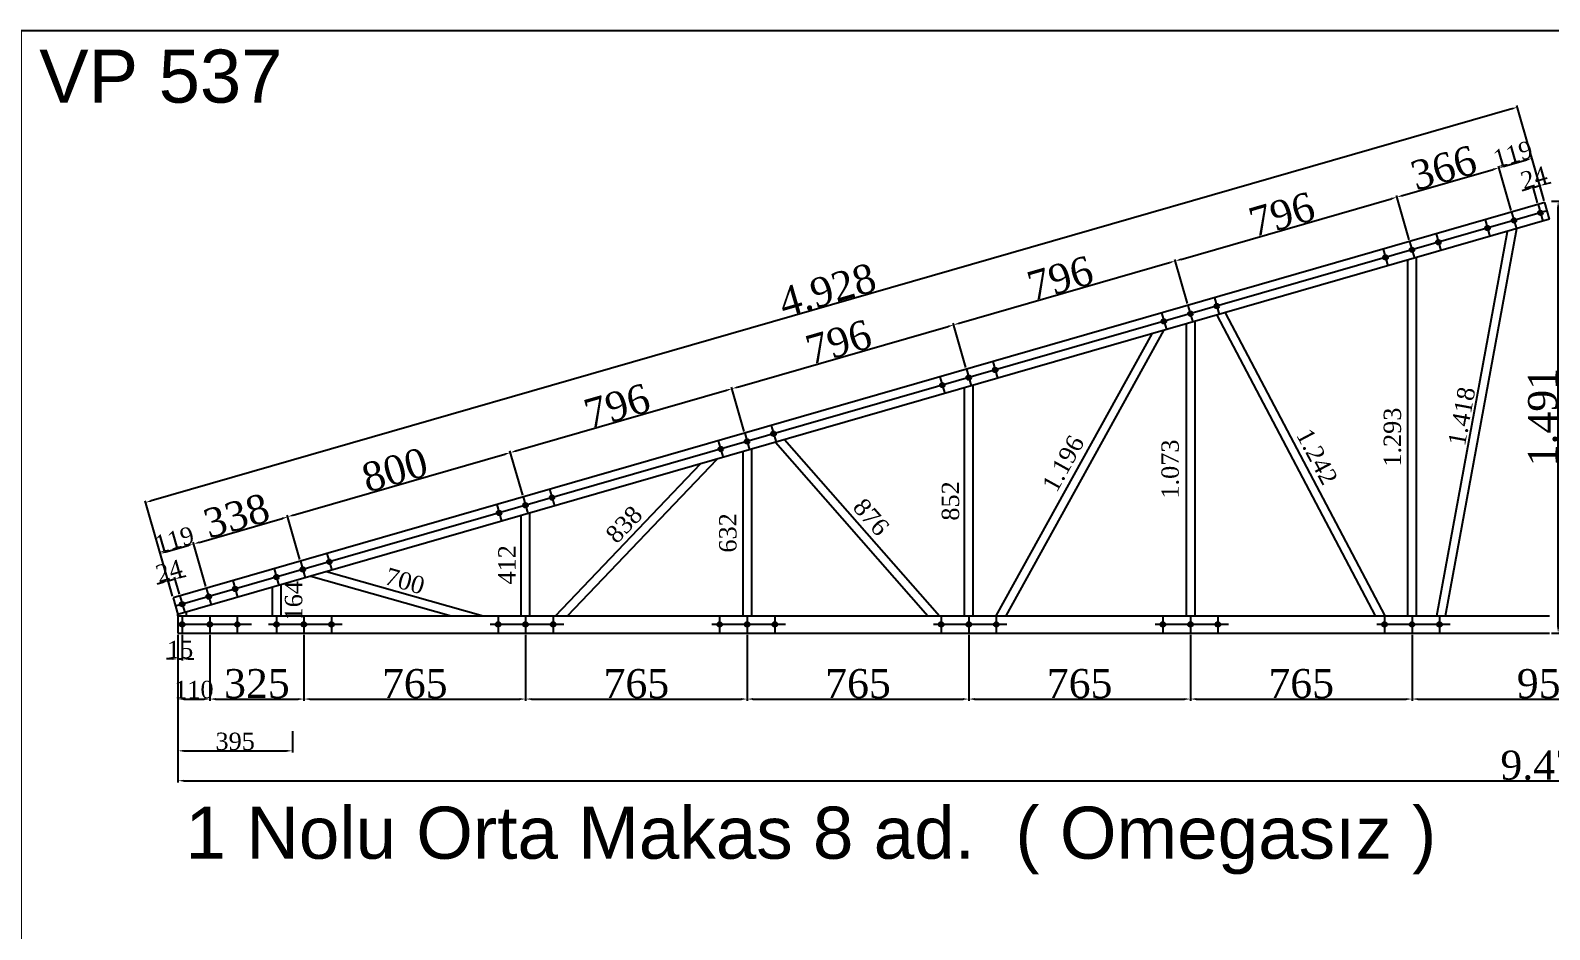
# Model space of a CAD drawing. Header units: millimetres. Extents: x 201962 to 221859, y -224854 to -197588.
# Drawn here: x 209954 to 215199, y -206484 to -203379 of the extents above; entities that cross this region are included whole.
import ezdxf

# ---------------------------------------------------------------- set-up
doc = ezdxf.new("R2010")
doc.units = ezdxf.units.MM
doc.header["$MEASUREMENT"] = 0
for name, color, linetype in [('Block1', 255, 'Continuous'), ('DUVAR', 7, 'Continuous'), ('ÖLÇÜLENDİRME', 121, 'Continuous')]:
    doc.layers.add(name, color=color, linetype=linetype)
doc.styles.add('133', font='times.ttf')
doc.styles.get("Standard").update_dxf_attribs({"font": 'arial.ttf'})
doc.dimstyles.new('MAKAS', dxfattribs={"dimscale": 20, "dimtxt": 1.3, "dimasz": 1, "dimexe": 0.3, "dimexo": 0.3, "dimgap": 0.1, "dimtad": 1, "dimrnd": 1, "dimzin": 12, "dimdsep": 46, "dimlunit": 6, "dimtxsty": '133', "dimcen": 0.8, "dimdle": 0.0005, "dimclrd": 4, "dimclre": 6, "dimclrt": 2, "dimazin": 3, "dimtfac": 1, "dimtmove": 0, "dimatfit": 2, "dimldrblk": 'DOTSMALL', "dimfxl": 0, "dimtolj": 1, "dimtzin": 0, "dimarcsym": 0})
doc.dimstyles.new('makas 1', dxfattribs={"dimscale": 20, "dimtxt": 3, "dimasz": 1.2, "dimexe": 0.3, "dimexo": 0.3, "dimgap": 0.1, "dimtad": 1, "dimrnd": 1, "dimzin": 12, "dimdsep": 46, "dimlunit": 6, "dimtxsty": '133', "dimblk": 'NONE', "dimcen": 0.8, "dimdle": 0.0005, "dimse1": 1, "dimse2": 1, "dimsd1": 1, "dimsd2": 1, "dimclrd": 105, "dimclre": 42, "dimclrt": 2, "dimazin": 3, "dimtfac": 1, "dimtmove": 0, "dimatfit": 2, "dimldrblk": 'NONE', "dimfxl": 0, "dimtolj": 1, "dimtzin": 0, "dimarcsym": 0})

# ---------------------------------------------------------------- blocks, each defined once
blk = doc.blocks.new('*D9528')
at = {"layer": 'Defpoints', "color": 0}
for p in [(210453.4, -205272.8), (210447, -205338), (210470.3, -205331.3)]:
    blk.add_point(p, dxfattribs=at)
at = {"layer": 'ÖLÇÜLENDİRME', "color": 4, "lineweight": -2, "ltscale": 0.5}
for p, q in [((210472.6, -205267.3), (210491.9, -205261.8)), ((210410.9, -205285.1), (210391.7, -205290.6)), ((210430.1, -205279.6), (210453.4, -205272.8))]:
    blk.add_line(p, q, dxfattribs=at)
at = {"layer": 'ÖLÇÜLENDİRME', "color": 6, "lineweight": -2, "ltscale": 0.5}
for p, q in [((210445.3, -205332.3), (210428.5, -205273.8)), ((210468.6, -205325.5), (210451.8, -205267.1))]:
    blk.add_line(p, q, dxfattribs=at)
at = {"layer": 'ÖLÇÜLENDİRME', "color": 4}
for points in [[(210471.7, -205264.1), (210473.6, -205270.5), (210453.4, -205272.8)], [(210411.8, -205288.3), (210410, -205281.9), (210430.1, -205279.6)]]:
    blk.add_solid(points, dxfattribs=at)
at = {"layer": 'ÖLÇÜLENDİRME', "color": 2, "insert": (210432.9, -205245.5), "char_height": 60, "attachment_point": 5, "rotation": 16.0764, "style": '133'}
blk.add_mtext('\\A1;24', dxfattribs=at)
blk = doc.blocks.new('_DotSmall')
at = {"color": 0, "linetype": 'ByBlock', "const_width": 0.5}
blk.add_lwpolyline([(-0.0625, 0, 1), (0.0625, 0, 1)], format="xyb", close=True, dxfattribs=at)
blk = doc.blocks.new('*D9529')
at = {"layer": 'Defpoints', "color": 0}
for p in [(210517.6, -205152.3), (210561.6, -205305), (210447, -205338)]:
    blk.add_point(p, dxfattribs=at)
at = {"layer": 'ÖLÇÜLENDİRME', "color": 4, "lineweight": -2, "ltscale": 0.5}
blk.add_line((210422.2, -205179.8), (210498.3, -205157.9), dxfattribs=at)
at = {"layer": 'ÖLÇÜLENDİRME', "color": 6, "lineweight": -2, "ltscale": 0.5}
for p, q in [((210559.9, -205299.2), (210515.9, -205146.6)), ((210445.3, -205332.3), (210401.3, -205179.6))]:
    blk.add_line(p, q, dxfattribs=at)
at = {"layer": 'ÖLÇÜLENDİRME', "color": 4}
for points in [[(210499.3, -205161.1), (210497.4, -205154.7), (210517.6, -205152.3)], [(210421.3, -205176.6), (210423.1, -205183), (210403, -205185.4)]]:
    blk.add_solid(points, dxfattribs=at)
at = {"layer": 'ÖLÇÜLENDİRME', "color": 2, "insert": (210451.3, -205137.6), "char_height": 60, "attachment_point": 5, "rotation": 16.0764, "style": '133'}
blk.add_mtext('\\A1;119', dxfattribs=at)
blk = doc.blocks.new('*D9530')
at = {"layer": 'Defpoints', "color": 0}
for p in [(210842.6, -205058.7), (210886.6, -205211.3), (210561.6, -205305)]:
    blk.add_point(p, dxfattribs=at)
at = {"layer": 'ÖLÇÜLENDİRME', "color": 6, "lineweight": -2, "ltscale": 0.5}
for p, q in [((210884.9, -205205.6), (210840.9, -205052.9)), ((210559.9, -205299.2), (210515.9, -205146.6))]:
    blk.add_line(p, q, dxfattribs=at)
at = {"layer": 'ÖLÇÜLENDİRME', "color": 4, "lineweight": -2, "ltscale": 0.5}
blk.add_line((210536.8, -205146.8), (210823.3, -205064.2), dxfattribs=at)
at = {"layer": 'ÖLÇÜLENDİRME', "color": 4}
for points in [[(210824.3, -205067.4), (210822.4, -205061), (210842.6, -205058.7)], [(210535.9, -205143.6), (210537.7, -205150), (210517.6, -205152.3)]]:
    blk.add_solid(points, dxfattribs=at)
at = {"layer": 'ÖLÇÜLENDİRME', "color": 2, "insert": (210665.5, -205054.8), "char_height": 100, "attachment_point": 5, "rotation": 16.0764, "style": '133'}
blk.add_mtext('\\A1;338', dxfattribs=at)
blk = doc.blocks.new('*D9531')
at = {"layer": 'Defpoints', "color": 0}
for p in [(211611.2, -204836.8), (211655.3, -204989.8), (210886.6, -205211.3)]:
    blk.add_point(p, dxfattribs=at)
at = {"layer": 'ÖLÇÜLENDİRME', "color": 4, "lineweight": -2, "ltscale": 0.5}
blk.add_line((210861.7, -205052.8), (211591.9, -204842.3), dxfattribs=at)
at = {"layer": 'ÖLÇÜLENDİRME', "color": 6, "lineweight": -2, "ltscale": 0.5}
for p, q in [((211653.6, -204984), (211609.5, -204831)), ((210884.9, -205205.6), (210840.8, -205052.5))]:
    blk.add_line(p, q, dxfattribs=at)
at = {"layer": 'ÖLÇÜLENDİRME', "color": 4}
for points in [[(211592.9, -204845.5), (211591, -204839.1), (211611.2, -204836.8)], [(210860.7, -205049.6), (210862.6, -205056), (210842.4, -205058.3)]]:
    blk.add_solid(points, dxfattribs=at)
at = {"layer": 'ÖLÇÜLENDİRME', "color": 2, "insert": (211212.2, -204896.8), "char_height": 100, "attachment_point": 5, "rotation": 16.0764, "style": '133'}
blk.add_mtext('\\A1;800', dxfattribs=at)
blk = doc.blocks.new('*D9532')
at = {"layer": 'Defpoints', "color": 0}
for p in [(212376.2, -204616.3), (212420.3, -204769.3), (211655.3, -204989.8)]:
    blk.add_point(p, dxfattribs=at)
at = {"layer": 'ÖLÇÜLENDİRME', "color": 4, "lineweight": -2, "ltscale": 0.5}
blk.add_line((211630.4, -204831.2), (212356.9, -204621.8), dxfattribs=at)
at = {"layer": 'ÖLÇÜLENDİRME', "color": 6, "lineweight": -2, "ltscale": 0.5}
for p, q in [((212418.6, -204763.6), (212374.5, -204610.5)), ((211653.6, -204984), (211609.5, -204831))]:
    blk.add_line(p, q, dxfattribs=at)
at = {"layer": 'ÖLÇÜLENDİRME', "color": 4}
for points in [[(212357.9, -204625), (212356, -204618.6), (212376.2, -204616.3)], [(211629.5, -204828), (211631.3, -204834.4), (211611.2, -204836.8)]]:
    blk.add_solid(points, dxfattribs=at)
at = {"layer": 'ÖLÇÜLENDİRME', "color": 2, "insert": (211979, -204675.7), "char_height": 100, "attachment_point": 5, "rotation": 16.0764, "style": '133'}
blk.add_mtext('\\A1;796', dxfattribs=at)
blk = doc.blocks.new('*D9533')
at = {"layer": 'Defpoints', "color": 0}
for p in [(213141.2, -204395.8), (213185.3, -204548.9), (212420.3, -204769.3)]:
    blk.add_point(p, dxfattribs=at)
at = {"layer": 'ÖLÇÜLENDİRME', "color": 4, "lineweight": -2, "ltscale": 0.5}
blk.add_line((212395.4, -204610.8), (213121.9, -204401.4), dxfattribs=at)
at = {"layer": 'ÖLÇÜLENDİRME', "color": 6, "lineweight": -2, "ltscale": 0.5}
for p, q in [((213183.6, -204543.1), (213139.5, -204390.1)), ((212418.6, -204763.6), (212374.5, -204610.5))]:
    blk.add_line(p, q, dxfattribs=at)
at = {"layer": 'ÖLÇÜLENDİRME', "color": 4}
for points in [[(213122.9, -204404.6), (213121, -204398.2), (213141.2, -204395.8)], [(212394.5, -204607.6), (212396.3, -204614), (212376.2, -204616.3)]]:
    blk.add_solid(points, dxfattribs=at)
at = {"layer": 'ÖLÇÜLENDİRME', "color": 2, "insert": (212744, -204455.2), "char_height": 100, "attachment_point": 5, "rotation": 16.0764, "style": '133'}
blk.add_mtext('\\A1;796', dxfattribs=at)
blk = doc.blocks.new('*D9534')
at = {"layer": 'Defpoints', "color": 0}
for p in [(213906.2, -204175.4), (213950.3, -204328.4), (213185.3, -204548.9)]:
    blk.add_point(p, dxfattribs=at)
at = {"layer": 'ÖLÇÜLENDİRME', "color": 4, "lineweight": -2, "ltscale": 0.5}
blk.add_line((213160.4, -204390.3), (213886.9, -204180.9), dxfattribs=at)
at = {"layer": 'ÖLÇÜLENDİRME', "color": 6, "lineweight": -2, "ltscale": 0.5}
for p, q in [((213948.6, -204322.6), (213904.5, -204169.6)), ((213183.6, -204543.1), (213139.5, -204390.1))]:
    blk.add_line(p, q, dxfattribs=at)
at = {"layer": 'ÖLÇÜLENDİRME', "color": 4}
for points in [[(213887.9, -204184.1), (213886, -204177.7), (213906.2, -204175.4)], [(213159.5, -204387.1), (213161.3, -204393.5), (213141.2, -204395.8)]]:
    blk.add_solid(points, dxfattribs=at)
at = {"layer": 'ÖLÇÜLENDİRME', "color": 2, "insert": (213509, -204234.8), "char_height": 100, "attachment_point": 5, "rotation": 16.0764, "style": '133'}
blk.add_mtext('\\A1;796', dxfattribs=at)
blk = doc.blocks.new('*D9535')
at = {"layer": 'Defpoints', "color": 0}
for p in [(214671.2, -203954.9), (214715.3, -204108), (213950.3, -204328.4)]:
    blk.add_point(p, dxfattribs=at)
at = {"layer": 'ÖLÇÜLENDİRME', "color": 6, "lineweight": -2, "ltscale": 0.5}
for p, q in [((214713.6, -204102.2), (214669.5, -203949.1)), ((213948.6, -204322.6), (213904.5, -204169.6))]:
    blk.add_line(p, q, dxfattribs=at)
at = {"layer": 'ÖLÇÜLENDİRME', "color": 4, "lineweight": -2, "ltscale": 0.5}
blk.add_line((213925.4, -204169.8), (214651.9, -203960.4), dxfattribs=at)
at = {"layer": 'ÖLÇÜLENDİRME', "color": 4}
for points in [[(214652.9, -203963.6), (214651, -203957.2), (214671.2, -203954.9)], [(213924.5, -204166.6), (213926.3, -204173), (213906.2, -204175.4)]]:
    blk.add_solid(points, dxfattribs=at)
at = {"layer": 'ÖLÇÜLENDİRME', "color": 2, "insert": (214274, -204014.3), "char_height": 100, "attachment_point": 5, "rotation": 16.0764, "style": '133'}
blk.add_mtext('\\A1;796', dxfattribs=at)
blk = doc.blocks.new('*D9536')
at = {"layer": 'Defpoints', "color": 0}
for p in [(215023.3, -203853.4), (215067.4, -204006.5), (214715.3, -204108)]:
    blk.add_point(p, dxfattribs=at)
at = {"layer": 'ÖLÇÜLENDİRME', "color": 6, "lineweight": -2, "ltscale": 0.5}
for p, q in [((215065.7, -204000.7), (215021.6, -203847.7)), ((214713.6, -204102.2), (214669.5, -203949.1))]:
    blk.add_line(p, q, dxfattribs=at)
at = {"layer": 'ÖLÇÜLENDİRME', "color": 4, "lineweight": -2, "ltscale": 0.5}
blk.add_line((214690.4, -203949.4), (215004, -203859), dxfattribs=at)
at = {"layer": 'ÖLÇÜLENDİRME', "color": 4}
for points in [[(215005, -203862.2), (215003.1, -203855.8), (215023.3, -203853.4)], [(214689.5, -203946.2), (214691.3, -203952.6), (214671.2, -203954.9)]]:
    blk.add_solid(points, dxfattribs=at)
at = {"layer": 'ÖLÇÜLENDİRME', "color": 2, "insert": (214832.6, -203853.5), "char_height": 100, "attachment_point": 5, "rotation": 16.0764, "style": '133'}
blk.add_mtext('\\A1;366', dxfattribs=at)
blk = doc.blocks.new('*D9537')
at = {"layer": 'Defpoints', "color": 0}
for p in [(215138, -203820.8), (215182, -203973.5), (215067.4, -204006.5)]:
    blk.add_point(p, dxfattribs=at)
at = {"layer": 'ÖLÇÜLENDİRME', "color": 6, "lineweight": -2, "ltscale": 0.5}
for p, q in [((215065.7, -204000.7), (215021.7, -203848)), ((215180.3, -203967.7), (215136.3, -203815))]:
    blk.add_line(p, q, dxfattribs=at)
at = {"layer": 'ÖLÇÜLENDİRME', "color": 4, "lineweight": -2, "ltscale": 0.5}
blk.add_line((215042.6, -203848.3), (215118.7, -203826.3), dxfattribs=at)
at = {"layer": 'ÖLÇÜLENDİRME', "color": 4}
for points in [[(215041.7, -203845.1), (215043.5, -203851.5), (215023.4, -203853.8)], [(215119.7, -203829.5), (215117.8, -203823.1), (215138, -203820.8)]]:
    blk.add_solid(points, dxfattribs=at)
at = {"layer": 'ÖLÇÜLENDİRME', "color": 2, "insert": (215071.7, -203806), "char_height": 60, "attachment_point": 5, "rotation": 16.0764, "style": '133'}
blk.add_mtext('\\A1;119', dxfattribs=at)
blk = doc.blocks.new('*D9538')
at = {"layer": 'Defpoints', "color": 0}
for p in [(215165.1, -203915), (215158.7, -203980.2), (215182, -203973.5)]:
    blk.add_point(p, dxfattribs=at)
at = {"layer": 'ÖLÇÜLENDİRME', "color": 4, "lineweight": -2, "ltscale": 0.5}
for p, q in [((215122.6, -203927.2), (215103.4, -203932.8)), ((215141.8, -203921.7), (215165.1, -203915)), ((215184.3, -203909.4), (215203.5, -203903.9))]:
    blk.add_line(p, q, dxfattribs=at)
at = {"layer": 'ÖLÇÜLENDİRME', "color": 6, "lineweight": -2, "ltscale": 0.5}
for p, q in [((215157, -203974.4), (215140.1, -203915.9)), ((215180.3, -203967.7), (215163.5, -203909.2))]:
    blk.add_line(p, q, dxfattribs=at)
at = {"layer": 'ÖLÇÜLENDİRME', "color": 4}
for points in [[(215123.5, -203930.4), (215121.7, -203924), (215141.8, -203921.7)], [(215183.4, -203906.2), (215185.3, -203912.7), (215165.1, -203915)]]:
    blk.add_solid(points, dxfattribs=at)
at = {"layer": 'ÖLÇÜLENDİRME', "color": 2, "insert": (215144.6, -203887.7), "char_height": 60, "attachment_point": 5, "rotation": 16.0764, "style": '133'}
blk.add_mtext('\\A1;24', dxfattribs=at)
blk = doc.blocks.new('*D9539')
at = {"layer": 'Defpoints', "color": 0}
for p in [(215182, -203973.5), (210352.1, -205008.9), (210447, -205338)]:
    blk.add_point(p, dxfattribs=at)
at = {"layer": 'ÖLÇÜLENDİRME', "color": 6, "lineweight": -2, "ltscale": 0.5}
for p, q in [((215180.3, -203967.7), (215085.5, -203638.6)), ((210445.3, -205332.3), (210350.5, -205003.1))]:
    blk.add_line(p, q, dxfattribs=at)
at = {"layer": 'ÖLÇÜLENDİRME', "color": 4, "lineweight": -2, "ltscale": 0.5}
blk.add_line((215067.9, -203649.9), (210371.3, -205003.4), dxfattribs=at)
at = {"layer": 'ÖLÇÜLENDİRME', "color": 4}
for points in [[(215068.8, -203653.1), (215067, -203646.7), (215087.1, -203644.3)], [(210370.4, -205000.2), (210372.3, -205006.6), (210352.1, -205008.9)]]:
    blk.add_solid(points, dxfattribs=at)
at = {"layer": 'ÖLÇÜLENDİRME', "color": 2, "insert": (212705, -204275.8), "char_height": 100, "attachment_point": 5, "rotation": 16.0764, "style": '133'}
blk.add_mtext('\\A1;4.928', dxfattribs=at)
blk = doc.blocks.new('*D9540')
at = {"layer": 'Defpoints', "color": 0}
for p in [(210463.6, -205460.1), (210478.6, -205460.1), (210478.6, -205549.1)]:
    blk.add_point(p, dxfattribs=at)
at = {"layer": 'ÖLÇÜLENDİRME', "color": 6, "lineweight": -2, "ltscale": 0.5}
for p, q in [((210463.6, -205466.1), (210463.6, -205555.1)), ((210478.6, -205466.1), (210478.6, -205555.1))]:
    blk.add_line(p, q, dxfattribs=at)
at = {"layer": 'ÖLÇÜLENDİRME', "color": 4, "lineweight": -2, "ltscale": 0.5}
for p, q in [((210443.6, -205549.1), (210423.6, -205549.1)), ((210463.6, -205549.1), (210478.6, -205549.1)), ((210498.6, -205549.1), (210518.6, -205549.1))]:
    blk.add_line(p, q, dxfattribs=at)
at = {"layer": 'ÖLÇÜLENDİRME', "color": 4}
for points in [[(210443.6, -205552.4), (210443.6, -205545.8), (210463.6, -205549.1)], [(210498.6, -205545.8), (210498.6, -205552.4), (210478.6, -205549.1)]]:
    blk.add_solid(points, dxfattribs=at)
at = {"layer": 'ÖLÇÜLENDİRME', "color": 2, "insert": (210471.1, -205516.7), "char_height": 60, "attachment_point": 5, "style": '133'}
blk.add_mtext('\\A1;15', dxfattribs=at)
blk = doc.blocks.new('*D9541')
at = {"layer": 'Defpoints', "color": 0}
for p in [(210463.6, -205460.1), (210573.6, -205460.1), (210573.6, -205687.8)]:
    blk.add_point(p, dxfattribs=at)
at = {"layer": 'ÖLÇÜLENDİRME', "color": 6, "lineweight": -2, "ltscale": 0.5}
for p, q in [((210463.6, -205466.1), (210463.6, -205693.8)), ((210573.6, -205466.1), (210573.6, -205693.8))]:
    blk.add_line(p, q, dxfattribs=at)
at = {"layer": 'ÖLÇÜLENDİRME', "color": 4, "lineweight": -2, "ltscale": 0.5}
blk.add_line((210483.6, -205687.8), (210553.6, -205687.8), dxfattribs=at)
at = {"layer": 'ÖLÇÜLENDİRME', "color": 4}
for points in [[(210483.6, -205684.4), (210483.6, -205691.1), (210463.6, -205687.8)], [(210553.6, -205691.1), (210553.6, -205684.4), (210573.6, -205687.8)]]:
    blk.add_solid(points, dxfattribs=at)
at = {"layer": 'ÖLÇÜLENDİRME', "color": 2, "insert": (210518.6, -205655.3), "char_height": 60, "attachment_point": 5, "style": '133'}
blk.add_mtext('\\A1;110', dxfattribs=at)
blk = doc.blocks.new('*D9542')
at = {"layer": 'Defpoints', "color": 0}
for p in [(210573.6, -205460.1), (210898.6, -205460.1), (210898.6, -205687.8)]:
    blk.add_point(p, dxfattribs=at)
at = {"layer": 'ÖLÇÜLENDİRME', "color": 6, "lineweight": -2, "ltscale": 0.5}
for p, q in [((210573.6, -205466.1), (210573.6, -205693.8)), ((210898.6, -205466.1), (210898.6, -205693.8))]:
    blk.add_line(p, q, dxfattribs=at)
at = {"layer": 'ÖLÇÜLENDİRME', "color": 4, "lineweight": -2, "ltscale": 0.5}
blk.add_line((210593.6, -205687.8), (210878.6, -205687.8), dxfattribs=at)
at = {"layer": 'ÖLÇÜLENDİRME', "color": 4}
for points in [[(210593.6, -205684.4), (210593.6, -205691.1), (210573.6, -205687.8)], [(210878.6, -205691.1), (210878.6, -205684.4), (210898.6, -205687.8)]]:
    blk.add_solid(points, dxfattribs=at)
at = {"layer": 'ÖLÇÜLENDİRME', "color": 2, "insert": (210736.1, -205635), "char_height": 100, "attachment_point": 5, "style": '133'}
blk.add_mtext('\\A1;325', dxfattribs=at)
blk = doc.blocks.new('*D9543')
at = {"layer": 'Defpoints', "color": 0}
for p in [(210898.6, -205460.1), (211663.6, -205460.1), (211663.6, -205687.8)]:
    blk.add_point(p, dxfattribs=at)
at = {"layer": 'ÖLÇÜLENDİRME', "color": 6, "lineweight": -2, "ltscale": 0.5}
for p, q in [((210898.6, -205466.1), (210898.6, -205693.8)), ((211663.6, -205466.1), (211663.6, -205693.8))]:
    blk.add_line(p, q, dxfattribs=at)
at = {"layer": 'ÖLÇÜLENDİRME', "color": 4, "lineweight": -2, "ltscale": 0.5}
blk.add_line((210918.6, -205687.8), (211643.6, -205687.8), dxfattribs=at)
at = {"layer": 'ÖLÇÜLENDİRME', "color": 4}
for points in [[(210918.6, -205684.4), (210918.6, -205691.1), (210898.6, -205687.8)], [(211643.6, -205691.1), (211643.6, -205684.4), (211663.6, -205687.8)]]:
    blk.add_solid(points, dxfattribs=at)
at = {"layer": 'ÖLÇÜLENDİRME', "color": 2, "insert": (211281.1, -205634.9), "char_height": 100, "attachment_point": 5, "style": '133'}
blk.add_mtext('\\A1;765', dxfattribs=at)
blk = doc.blocks.new('*D9544')
at = {"layer": 'Defpoints', "color": 0}
for p in [(211663.6, -205460.1), (212428.6, -205460.1), (212428.6, -205687.8)]:
    blk.add_point(p, dxfattribs=at)
at = {"layer": 'ÖLÇÜLENDİRME', "color": 6, "lineweight": -2, "ltscale": 0.5}
for p, q in [((211663.6, -205466.1), (211663.6, -205693.8)), ((212428.6, -205466.1), (212428.6, -205693.8))]:
    blk.add_line(p, q, dxfattribs=at)
at = {"layer": 'ÖLÇÜLENDİRME', "color": 4, "lineweight": -2, "ltscale": 0.5}
blk.add_line((211683.6, -205687.8), (212408.6, -205687.8), dxfattribs=at)
at = {"layer": 'ÖLÇÜLENDİRME', "color": 4}
for points in [[(211683.6, -205684.4), (211683.6, -205691.1), (211663.6, -205687.8)], [(212408.6, -205691.1), (212408.6, -205684.4), (212428.6, -205687.8)]]:
    blk.add_solid(points, dxfattribs=at)
at = {"layer": 'ÖLÇÜLENDİRME', "color": 2, "insert": (212046.1, -205634.9), "char_height": 100, "attachment_point": 5, "style": '133'}
blk.add_mtext('\\A1;765', dxfattribs=at)
blk = doc.blocks.new('*D9545')
at = {"layer": 'Defpoints', "color": 0}
for p in [(212428.6, -205460.1), (213193.6, -205460.1), (213193.6, -205687.8)]:
    blk.add_point(p, dxfattribs=at)
at = {"layer": 'ÖLÇÜLENDİRME', "color": 6, "lineweight": -2, "ltscale": 0.5}
for p, q in [((212428.6, -205466.1), (212428.6, -205693.8)), ((213193.6, -205466.1), (213193.6, -205693.8))]:
    blk.add_line(p, q, dxfattribs=at)
at = {"layer": 'ÖLÇÜLENDİRME', "color": 4, "lineweight": -2, "ltscale": 0.5}
blk.add_line((212448.6, -205687.8), (213173.6, -205687.8), dxfattribs=at)
at = {"layer": 'ÖLÇÜLENDİRME', "color": 4}
for points in [[(212448.6, -205684.4), (212448.6, -205691.1), (212428.6, -205687.8)], [(213173.6, -205691.1), (213173.6, -205684.4), (213193.6, -205687.8)]]:
    blk.add_solid(points, dxfattribs=at)
at = {"layer": 'ÖLÇÜLENDİRME', "color": 2, "insert": (212811.1, -205634.9), "char_height": 100, "attachment_point": 5, "style": '133'}
blk.add_mtext('\\A1;765', dxfattribs=at)
blk = doc.blocks.new('*D9546')
at = {"layer": 'Defpoints', "color": 0}
for p in [(213193.6, -205460.1), (213958.6, -205460.1), (213958.6, -205687.8)]:
    blk.add_point(p, dxfattribs=at)
at = {"layer": 'ÖLÇÜLENDİRME', "color": 6, "lineweight": -2, "ltscale": 0.5}
for p, q in [((213193.6, -205466.1), (213193.6, -205693.8)), ((213958.6, -205466.1), (213958.6, -205693.8))]:
    blk.add_line(p, q, dxfattribs=at)
at = {"layer": 'ÖLÇÜLENDİRME', "color": 4, "lineweight": -2, "ltscale": 0.5}
blk.add_line((213213.6, -205687.8), (213938.6, -205687.8), dxfattribs=at)
at = {"layer": 'ÖLÇÜLENDİRME', "color": 4}
for points in [[(213213.6, -205684.4), (213213.6, -205691.1), (213193.6, -205687.8)], [(213938.6, -205691.1), (213938.6, -205684.4), (213958.6, -205687.8)]]:
    blk.add_solid(points, dxfattribs=at)
at = {"layer": 'ÖLÇÜLENDİRME', "color": 2, "insert": (213576.1, -205634.9), "char_height": 100, "attachment_point": 5, "style": '133'}
blk.add_mtext('\\A1;765', dxfattribs=at)
blk = doc.blocks.new('*D9547')
at = {"layer": 'Defpoints', "color": 0}
for p in [(213958.6, -205460.1), (214723.6, -205460.1), (214723.6, -205687.8)]:
    blk.add_point(p, dxfattribs=at)
at = {"layer": 'ÖLÇÜLENDİRME', "color": 6, "lineweight": -2, "ltscale": 0.5}
for p, q in [((213958.6, -205466.1), (213958.6, -205693.8)), ((214723.6, -205466.1), (214723.6, -205693.8))]:
    blk.add_line(p, q, dxfattribs=at)
at = {"layer": 'ÖLÇÜLENDİRME', "color": 4, "lineweight": -2, "ltscale": 0.5}
blk.add_line((213978.6, -205687.8), (214703.6, -205687.8), dxfattribs=at)
at = {"layer": 'ÖLÇÜLENDİRME', "color": 4}
for points in [[(213978.6, -205684.4), (213978.6, -205691.1), (213958.6, -205687.8)], [(214703.6, -205691.1), (214703.6, -205684.4), (214723.6, -205687.8)]]:
    blk.add_solid(points, dxfattribs=at)
at = {"layer": 'ÖLÇÜLENDİRME', "color": 2, "insert": (214341.1, -205634.9), "char_height": 100, "attachment_point": 5, "style": '133'}
blk.add_mtext('\\A1;765', dxfattribs=at)
blk = doc.blocks.new('*D9549')
at = {"layer": 'Defpoints', "color": 0}
for p in [(210463.6, -205792.2), (210858.6, -205792.2), (210858.6, -205866.6)]:
    blk.add_point(p, dxfattribs=at)
at = {"layer": 'ÖLÇÜLENDİRME', "color": 6, "lineweight": -2, "ltscale": 0.5}
for p, q in [((210463.6, -205798.2), (210463.6, -205872.6)), ((210858.6, -205798.2), (210858.6, -205872.6))]:
    blk.add_line(p, q, dxfattribs=at)
at = {"layer": 'ÖLÇÜLENDİRME', "color": 4, "lineweight": -2, "ltscale": 0.5}
blk.add_line((210483.6, -205866.6), (210838.6, -205866.6), dxfattribs=at)
at = {"layer": 'ÖLÇÜLENDİRME', "color": 4}
for points in [[(210483.6, -205863.3), (210483.6, -205869.9), (210463.6, -205866.6)], [(210838.6, -205869.9), (210838.6, -205863.3), (210858.6, -205866.6)]]:
    blk.add_solid(points, dxfattribs=at)
at = {"layer": 'ÖLÇÜLENDİRME', "color": 2, "insert": (210661.1, -205834.1), "char_height": 60, "attachment_point": 5, "style": '133'}
blk.add_mtext('\\A1;395', dxfattribs=at)
blk = doc.blocks.new('*D9550')
at = {"layer": 'Defpoints', "color": 0}
for p in [(210463.6, -205602.6), (219933.6, -205579.9), (219933.6, -205969.8)]:
    blk.add_point(p, dxfattribs=at)
at = {"layer": 'ÖLÇÜLENDİRME', "color": 6, "lineweight": -2, "ltscale": 0.5}
for p, q in [((210463.6, -205608.6), (210463.6, -205975.8)), ((219933.6, -205585.9), (219933.6, -205975.8))]:
    blk.add_line(p, q, dxfattribs=at)
at = {"layer": 'ÖLÇÜLENDİRME', "color": 4, "lineweight": -2, "ltscale": 0.5}
blk.add_line((210483.6, -205969.8), (219913.6, -205969.8), dxfattribs=at)
at = {"layer": 'ÖLÇÜLENDİRME', "color": 4}
for points in [[(210483.6, -205966.4), (210483.6, -205973.1), (210463.6, -205969.8)], [(219913.6, -205973.1), (219913.6, -205966.4), (219933.6, -205969.8)]]:
    blk.add_solid(points, dxfattribs=at)
at = {"layer": 'ÖLÇÜLENDİRME', "color": 2, "insert": (215198.6, -205916.9), "char_height": 100, "attachment_point": 5, "style": '133'}
blk.add_mtext('\\A1;9.470', dxfattribs=at)
blk = doc.blocks.new('*D9551')
at = {"layer": 'Defpoints', "color": 0}
for p in [(210803.6, -205266.5), (210803.6, -205430.1), (210895.7, -205430.1)]:
    blk.add_point(p, dxfattribs=at)
at = {"layer": 'Block1', "color": 2, "insert": (210863.2, -205348.3), "char_height": 60, "attachment_point": 5, "rotation": 90, "style": '133'}
blk.add_mtext('\\A1;164', dxfattribs=at)
blk = doc.blocks.new('_None')
blk = doc.blocks.new('*D9552')
at = {"layer": 'Defpoints', "color": 0}
for p in [(210894.9, -205240.2), (210901.5, -205216.7), (211568.6, -205430.1)]:
    blk.add_point(p, dxfattribs=at)
at = {"layer": 'Block1', "color": 2, "insert": (211247.2, -205280.4), "char_height": 60, "attachment_point": 5, "rotation": 344.2531, "style": '133'}
blk.add_mtext('\\A1;700', dxfattribs=at)
blk = doc.blocks.new('*D9553')
at = {"layer": 'Defpoints', "color": 0}
for p in [(211631.1, -205018.6), (211663.6, -205018.6), (211663.6, -205430.1)]:
    blk.add_point(p, dxfattribs=at)
at = {"layer": 'Block1', "color": 2, "insert": (211599.1, -205224.4), "char_height": 60, "attachment_point": 5, "rotation": 90, "style": '133'}
blk.add_mtext('\\A1;412', dxfattribs=at)
blk = doc.blocks.new('*D9554')
at = {"layer": 'Defpoints', "color": 0}
for p in [(212316.3, -204804.5), (212337.3, -204824.5), (211758.6, -205430.1)]:
    blk.add_point(p, dxfattribs=at)
at = {"layer": 'Block1', "color": 2, "insert": (212003.5, -205084.9), "char_height": 60, "attachment_point": 5, "rotation": 46.3033, "style": '133'}
blk.add_mtext('\\A1;838', dxfattribs=at)
blk = doc.blocks.new('*D9555')
at = {"layer": 'Defpoints', "color": 0}
for p in [(212394.6, -204798.2), (212428.6, -204798.2), (212428.6, -205430.1)]:
    blk.add_point(p, dxfattribs=at)
at = {"layer": 'Block1', "color": 2, "insert": (212362.1, -205114.2), "char_height": 60, "attachment_point": 5, "rotation": 90, "style": '133'}
blk.add_mtext('\\A1;632', dxfattribs=at)
blk = doc.blocks.new('*D9556')
at = {"layer": 'Defpoints', "color": 0}
for p in [(212519.9, -204771.9), (212542.7, -204751.8), (213098.6, -205430.1)]:
    blk.add_point(p, dxfattribs=at)
at = {"layer": 'Block1', "color": 2, "insert": (212856.5, -205059.4), "char_height": 60, "attachment_point": 5, "rotation": 311.32, "style": '133'}
blk.add_mtext('\\A1;876', dxfattribs=at)
blk = doc.blocks.new('*D9557')
at = {"layer": 'Defpoints', "color": 0}
for p in [(213163.1, -204577.7), (213193.6, -204577.7), (213193.6, -205430.1)]:
    blk.add_point(p, dxfattribs=at)
at = {"layer": 'Block1', "color": 2, "insert": (213130.6, -205003.9), "char_height": 60, "attachment_point": 5, "rotation": 90, "style": '133'}
blk.add_mtext('\\A1;852', dxfattribs=at)
blk = doc.blocks.new('*D9558')
at = {"layer": 'Defpoints', "color": 0}
for p in [(213837.6, -204367.2), (213867.3, -204383.5), (213288.6, -205430.1)]:
    blk.add_point(p, dxfattribs=at)
at = {"layer": 'Block1', "color": 2, "insert": (213519.8, -204874.7), "char_height": 60, "attachment_point": 5, "rotation": 61.0595, "style": '133'}
blk.add_mtext('\\A1;1.196', dxfattribs=at)
blk = doc.blocks.new('*D9559')
at = {"layer": 'Defpoints', "color": 0}
for p in [(213921.7, -204357.2), (213958.6, -204357.2), (213958.6, -205430.1)]:
    blk.add_point(p, dxfattribs=at)
at = {"layer": 'Block1', "color": 2, "insert": (213889.1, -204893.7), "char_height": 60, "attachment_point": 5, "rotation": 90, "style": '133'}
blk.add_mtext('\\A1;1.073', dxfattribs=at)
blk = doc.blocks.new('*D9560')
at = {"layer": 'Defpoints', "color": 0}
for p in [(214049.9, -204330.9), (214656, -205415.7), (214628.6, -205430.1)]:
    blk.add_point(p, dxfattribs=at)
at = {"layer": 'Block1', "color": 2, "insert": (214395.5, -204850.9), "char_height": 60, "attachment_point": 5, "rotation": 297.7661, "style": '133'}
blk.add_mtext('\\A1;1.242', dxfattribs=at)
blk = doc.blocks.new('*D9561')
at = {"layer": 'Defpoints', "color": 0}
for p in [(214688.8, -204136.8), (214723.6, -204136.8), (214723.6, -205430.1)]:
    blk.add_point(p, dxfattribs=at)
at = {"layer": 'Block1', "color": 2, "insert": (214656.2, -204783.5), "char_height": 60, "attachment_point": 5, "rotation": 90, "style": '133'}
blk.add_mtext('\\A1;1.293', dxfattribs=at)
blk = doc.blocks.new('*D9594')
at = {"layer": 'Defpoints', "color": 0}
for p in [(215138.8, -204035.3), (214799, -205414.9), (214881.7, -205430.1)]:
    blk.add_point(p, dxfattribs=at)
at = {"layer": 'Block1', "color": 2, "insert": (214895.5, -204711.6), "char_height": 60, "attachment_point": 5, "rotation": 79.5562, "style": '133'}
blk.add_mtext('\\A1;1.418', dxfattribs=at)
blk = doc.blocks.new('*D9628')
at = {"layer": 'Defpoints', "color": 0}
for p in [(215198.6, -203968.7), (215228, -203968.7), (215198.6, -205460.1)]:
    blk.add_point(p, dxfattribs=at)
at = {"layer": 'ÖLÇÜLENDİRME', "color": 6, "lineweight": -2, "ltscale": 0.5}
for p, q in [((215204.6, -203968.7), (215234, -203968.7)), ((215204.6, -205460.1), (215234, -205460.1))]:
    blk.add_line(p, q, dxfattribs=at)
at = {"layer": 'ÖLÇÜLENDİRME', "color": 4, "lineweight": -2, "ltscale": 0.5}
blk.add_line((215228, -205440.1), (215228, -203988.7), dxfattribs=at)
at = {"layer": 'ÖLÇÜLENDİRME', "color": 4}
for points in [[(215231.3, -203988.7), (215224.6, -203988.7), (215228, -203968.7)], [(215224.6, -205440.1), (215231.3, -205440.1), (215228, -205460.1)]]:
    blk.add_solid(points, dxfattribs=at)
at = {"layer": 'ÖLÇÜLENDİRME', "color": 2, "insert": (215175.1, -204714.4), "char_height": 100, "attachment_point": 5, "rotation": 90, "style": '133'}
blk.add_mtext('\\A1;1.491', dxfattribs=at)
blk = doc.blocks.new('*D9629')
at = {"layer": 'Defpoints', "color": 0}
for p in [(214723.6, -205460.1), (215673.6, -205460.1), (215673.6, -205687.8)]:
    blk.add_point(p, dxfattribs=at)
at = {"layer": 'ÖLÇÜLENDİRME', "color": 6, "lineweight": -2, "ltscale": 0.5}
for p, q in [((214723.6, -205466.1), (214723.6, -205693.8)), ((215673.6, -205466.1), (215673.6, -205693.8))]:
    blk.add_line(p, q, dxfattribs=at)
at = {"layer": 'ÖLÇÜLENDİRME', "color": 4, "lineweight": -2, "ltscale": 0.5}
blk.add_line((214743.6, -205687.8), (215653.6, -205687.8), dxfattribs=at)
at = {"layer": 'ÖLÇÜLENDİRME', "color": 4}
for points in [[(214743.6, -205684.4), (214743.6, -205691.1), (214723.6, -205687.8)], [(215653.6, -205691.1), (215653.6, -205684.4), (215673.6, -205687.8)]]:
    blk.add_solid(points, dxfattribs=at)
at = {"layer": 'ÖLÇÜLENDİRME', "color": 2, "insert": (215198.6, -205634.9), "char_height": 100, "attachment_point": 5, "style": '133'}
blk.add_mtext('\\A1;950', dxfattribs=at)

msp = doc.modelspace()

# ---------------------------------------------------------------- linework, layer by layer
at = {"color": 2}
msp.add_lwpolyline([(209922.706, -203379.081), (220819.065, -203379.081), (220819.065, -210537.41), (209922.706, -210537.41)], close=True, dxfattribs=at)
at = {"layer": 'Block1', "color": 1}
for p, q in [((215181.962, -203973.454), (210446.962, -205338.029)), ((215198.577, -204031.107), (215181.962, -203973.454)), ((215198.577, -204031.107), (210463.577, -205395.682)), ((214738.575, -205400.138), (214738.575, -204163.675)), ((214708.575, -205400.138), (214708.575, -204172.321)), ((214049.413, -204362.284), (214595.828, -205400.138)), ((214078.851, -204353.8), (214629.732, -205400.138)), ((213322.305, -205400.138), (213867.144, -204414.812)), ((213943.575, -204392.785), (213943.575, -205400.138)), ((213973.575, -204384.14), (213973.575, -205400.138)), ((213288.024, -205400.138), (213826.365, -204426.564)), ((213178.576, -205400.138), (213178.576, -204613.25)), ((213208.576, -205400.138), (213208.576, -204604.604)), ((212557.695, -204792.181), (213092.174, -205400.138)), ((212413.576, -204833.714), (212413.576, -205400.138)), ((212443.576, -204825.068), (212443.576, -205400.138)), ((212525.825, -204801.365), (213052.229, -205400.138)), ((211766.496, -205400.138), (212267.493, -204875.814)), ((211807.989, -205400.138), (212324.754, -204859.312)), ((211648.577, -205400.138), (211648.577, -205054.178)), ((211678.577, -205400.138), (211678.577, -205045.533)), ((210922.286, -205263.487), (211406.912, -205400.138)), ((210976.955, -205247.733), (211517.454, -205400.138)), ((210788.577, -205302.021), (210788.577, -205400.138)), ((210818.577, -205293.375), (210818.577, -205400.138)), ((210446.962, -205338.029), (210463.577, -205395.682)), ((210463.577, -205400.138), (210463.577, -205395.682)), ((210463.577, -205400.138), (215198.577, -205400.138)), ((210463.577, -205400.138), (210463.577, -205460.138)), ((210493.577, -205400.138), (210493.577, -205387.037)), ((210463.577, -205460.138), (215198.577, -205460.138))]:
    msp.add_line(p, q, dxfattribs=at)
at = {"layer": 'Block1', "color": 2}
for p, q in [((215190.27, -204002.281), (210455.27, -205366.855)), ((215158.655, -203980.171), (215175.27, -204037.824)), ((214976.085, -204032.785), (214992.7, -204090.439)), ((215067.37, -204006.478), (215083.985, -204064.132)), ((214715.267, -204107.95), (214731.882, -204165.604)), ((214806.552, -204081.643), (214823.167, -204139.296)), ((214623.982, -204134.257), (214640.598, -204191.911)), ((214041.553, -204302.107), (214058.168, -204359.761)), ((213858.983, -204354.722), (213875.598, -204412.376)), ((213950.268, -204328.415), (213966.883, -204386.068)), ((213276.553, -204522.572), (213293.168, -204580.225)), ((213093.983, -204575.186), (213110.599, -204632.84)), ((213185.268, -204548.879), (213201.883, -204606.533)), ((212420.269, -204769.343), (212436.884, -204826.997)), ((212511.554, -204743.036), (212528.169, -204800.69)), ((212328.984, -204795.651), (212345.599, -204853.304)), ((211655.269, -204989.808), (211671.884, -205047.462)), ((211746.554, -204963.501), (211763.169, -205021.154)), ((211563.984, -205016.115), (211580.599, -205073.769)), ((210886.555, -205211.343), (210903.17, -205268.996)), ((210977.839, -205185.035), (210994.455, -205242.689)), ((210795.27, -205237.65), (210811.885, -205295.303)), ((210561.555, -205305.004), (210578.17, -205362.658)), ((210652.84, -205278.697), (210669.455, -205336.351)), ((210470.27, -205331.312), (210486.885, -205388.965)), ((210478.577, -205400.138), (210478.577, -205460.138)), ((210573.577, -205400.138), (210573.577, -205460.138)), ((210668.577, -205400.138), (210668.577, -205460.138)), ((210803.577, -205400.138), (210803.577, -205460.138)), ((210898.577, -205400.138), (210898.577, -205460.138)), ((210993.577, -205400.138), (210993.577, -205460.138)), ((211568.577, -205400.138), (211568.577, -205460.138)), ((211663.577, -205400.138), (211663.577, -205460.138)), ((211758.577, -205400.138), (211758.577, -205460.138)), ((212333.576, -205400.138), (212333.576, -205460.138)), ((212428.576, -205400.138), (212428.576, -205460.138)), ((212523.576, -205400.138), (212523.576, -205460.138)), ((213098.576, -205400.138), (213098.576, -205460.138)), ((213193.576, -205400.138), (213193.576, -205460.138)), ((213288.576, -205400.138), (213288.576, -205460.138)), ((213863.575, -205400.138), (213863.575, -205460.138)), ((213958.575, -205400.138), (213958.575, -205460.138)), ((214053.575, -205400.138), (214053.575, -205460.138)), ((214628.575, -205400.138), (214628.575, -205460.138)), ((214723.575, -205400.138), (214723.575, -205460.138)), ((214818.575, -205400.138), (214818.575, -205460.138))]:
    msp.add_line(p, q, dxfattribs=at)
at = {"layer": 'Block1', "color": 1}
for centre, radius in [((215166.962, -204008.998), 8), ((215166.962, -204008.997), 4), ((214984.392, -204061.612), 8), ((214984.392, -204061.612), 4), ((215075.677, -204035.305), 8), ((215075.677, -204035.305), 4), ((214814.86, -204110.47), 8), ((214814.86, -204110.47), 4), ((214632.29, -204163.085), 8), ((214632.29, -204163.084), 4), ((214723.575, -204136.777), 8), ((214723.575, -204136.777), 4), ((213958.576, -204357.242), 8), ((213958.575, -204357.241), 4), ((214049.86, -204330.935), 8), ((214049.86, -204330.934), 4), ((213867.291, -204383.549), 8), ((213867.291, -204383.549), 4), ((213193.576, -204577.706), 8), ((213193.576, -204577.706), 4), ((213284.861, -204551.399), 8), ((213284.861, -204551.399), 4), ((213102.291, -204604.014), 8), ((213102.291, -204604.013), 4), ((212428.576, -204798.171), 8), ((212519.861, -204771.863), 8), ((212519.861, -204771.863), 4), ((212337.292, -204824.478), 8), ((212337.291, -204824.478), 4), ((212428.576, -204798.17), 4), ((211754.862, -204992.328), 8), ((211754.862, -204992.327), 4), ((211572.292, -205044.942), 8), ((211572.292, -205044.942), 4), ((211663.577, -205018.635), 8), ((211663.577, -205018.635), 4), ((210986.147, -205213.863), 8), ((210986.147, -205213.862), 4), ((210803.577, -205266.477), 8), ((210803.577, -205266.477), 4), ((210894.862, -205240.17), 8), ((210894.862, -205240.17), 4), ((210661.147, -205307.524), 8), ((210661.147, -205307.523), 4), ((210478.577, -205360.138), 8), ((210478.577, -205360.138), 4), ((210569.862, -205333.831), 8), ((210569.862, -205333.831), 4), ((210478.577, -205430.138), 8), ((210573.577, -205430.138), 8), ((210668.577, -205430.138), 8), ((210803.577, -205430.138), 8), ((210898.577, -205430.138), 8), ((210993.577, -205430.138), 8), ((211568.577, -205430.138), 8), ((211663.577, -205430.138), 8), ((211758.577, -205430.138), 8), ((212333.576, -205430.138), 8), ((212428.576, -205430.138), 8), ((212523.576, -205430.138), 8), ((213098.576, -205430.138), 8), ((213193.576, -205430.138), 8), ((213288.576, -205430.138), 8), ((213863.575, -205430.138), 8), ((213958.575, -205430.138), 8), ((214053.575, -205430.138), 8), ((214628.575, -205430.138), 8), ((214723.575, -205430.138), 8), ((214818.575, -205430.138), 8), ((210478.577, -205430.138), 4), ((210573.577, -205430.138), 4), ((210668.577, -205430.138), 4), ((210803.577, -205430.138), 4), ((210898.577, -205430.138), 4), ((210993.577, -205430.138), 4), ((211568.577, -205430.138), 4), ((211663.577, -205430.138), 4), ((211758.577, -205430.138), 4), ((212333.576, -205430.138), 4), ((212428.576, -205430.138), 4), ((212523.576, -205430.138), 4), ((213098.576, -205430.138), 4), ((213193.576, -205430.138), 4), ((213288.576, -205430.138), 4), ((213863.575, -205430.138), 4), ((213958.575, -205430.138), 4), ((214053.575, -205430.138), 4), ((214628.575, -205430.138), 4), ((214723.575, -205430.138), 4), ((214818.575, -205430.138), 4)]:
    msp.add_circle(centre, radius, dxfattribs=at)
at = {"layer": 'DUVAR', "color": 1}
for p, q in [((214808.852, -205400.138), (215053.491, -204072.92)), ((214839.357, -205400.138), (215085.708, -204063.635)), ((210463.577, -205460.138), (215198.577, -205460.138)), ((210463.577, -205460.138), (214813.577, -205460.138)), ((210463.577, -205460.138), (214713.577, -205460.138))]:
    msp.add_line(p, q, dxfattribs=at)
at = {"layer": 'ÖLÇÜLENDİRME', "color": 2, "ltscale": 0.5}
for p, q in [((210717.362, -205430.138), (210463.577, -205430.138)), ((211030.448, -205430.138), (210776.664, -205430.138)), ((211795.448, -205430.138), (211541.663, -205430.138)), ((212560.447, -205430.138), (212306.663, -205430.138)), ((213325.447, -205430.138), (213071.662, -205430.138)), ((214090.446, -205430.138), (213836.662, -205430.138)), ((214855.446, -205430.138), (214601.661, -205430.138))]:
    msp.add_line(p, q, dxfattribs=at)

# ---------------------------------------------------------------- texts
at = {"layer": 'ÖLÇÜLENDİRME', "color": 2}
msp.add_text('VP 537', height=183.279, dxfattribs=at).set_placement((209984.564, -203628.645))
at = {"layer": 'ÖLÇÜLENDİRME', "color": 2, "insert": (210489.621, -206059.166), "char_height": 180, "width": 11477.02618, "attachment_point": 1}
msp.add_mtext('1 Nolu Orta Makas 8 ad.  ( Omegasız )', dxfattribs=at)

# ---------------------------------------------------------------- dimensions: what is measured, and where the dimension line sits
at = {"layer": 'Block1', "color": 1}
dim = msp.add_aligned_dim(p1=(215138.78, -204035.305), p2=(214881.677, -205430.138), distance=-84.113, dimstyle='makas 1', override={"dimtxt": 3}, dxfattribs=at)
dim.commit()
dim.dimension.update_dxf_attribs({"geometry": '*D9594', "text_midpoint": (214895.508, -204711.576)})
for p1, p2, distance, picture, middle in [((214723.575, -205430.138), (214723.575, -204136.777), 34.793, '*D9561', (214656.241, -204783.458)), ((213288.576, -205430.138), (213867.291, -204383.549), 33.877, '*D9558', (213519.81, -204874.704)), ((213958.575, -205430.138), (213958.575, -204357.241), 36.912, '*D9559', (213889.122, -204893.69)), ((214049.86, -204330.935), (214628.575, -205430.138), 31.03, '*D9560', (214395.468, -204850.921)), ((213193.576, -205430.138), (213193.576, -204577.706), 30.484, '*D9557', (213130.642, -205003.922)), ((213098.576, -205430.138), (212519.861, -204771.863), -30.394, '*D9556', (212856.484, -205059.448)), ((211758.577, -205430.138), (212337.291, -204824.478), 28.966, '*D9554', (212003.529, -205084.879)), ((212428.576, -205430.138), (212428.576, -204798.17), 33.98, '*D9555', (212362.146, -205114.154)), ((211663.577, -205430.138), (211663.577, -205018.635), 32.527, '*D9553', (211599.11, -205224.387)), ((211568.577, -205430.138), (210894.862, -205240.17), -24.381, '*D9552', (211247.167, -205280.368)), ((210803.577, -205266.477), (210803.577, -205430.138), 92.118, '*D9551', (210863.245, -205348.307))]:
    dim = msp.add_aligned_dim(p1=p1, p2=p2, distance=distance, dimstyle='makas 1', dxfattribs=at)
    dim.commit()
    dim.dimension.update_dxf_attribs({"geometry": picture, "text_midpoint": middle})
at = {"layer": 'ÖLÇÜLENDİRME', "color": 1, "ltscale": 0.5}
for p1, p2, distance, picture, middle in [((215181.962, -203973.454), (210446.962, -205338.029), -342.509, '*D9539', (212704.966, -204275.795)), ((215198.577, -205460.138), (215198.577, -203968.666), -29.4, '*D9628', (215175.076, -204714.402))]:
    dim = msp.add_aligned_dim(p1=p1, p2=p2, distance=distance, dimstyle='MAKAS', override={"dimtxt": 5, "dimdle": 1}, dxfattribs=at)
    dim.commit()
    dim.dimension.update_dxf_attribs({"geometry": picture, "text_midpoint": middle})
for base, p1, p2, picture, middle in [((215023.263, -203853.43), (214715.267, -204107.95), (215067.37, -204006.478), '*D9536', (214832.604, -203853.478)), ((214671.161, -203954.902), (213950.268, -204328.415), (214715.267, -204107.95), '*D9535', (214274.012, -204014.302)), ((213906.161, -204175.367), (213185.268, -204548.879), (213950.268, -204328.415), '*D9534', (213509.012, -204234.767)), ((213141.162, -204395.831), (212420.269, -204769.343), (213185.268, -204548.879), '*D9533', (212744.013, -204455.231)), ((212376.162, -204616.296), (211655.269, -204989.808), (212420.269, -204769.343), '*D9532', (211979.013, -204675.696)), ((211611.162, -204836.76), (210886.555, -205211.343), (211655.269, -204989.808), '*D9531', (211212.198, -204896.84)), ((210842.558, -205058.676), (210561.555, -205305.004), (210886.555, -205211.343), '*D9530', (210665.45, -205054.818))]:
    dim = msp.add_linear_dim(base=base, p1=p1, p2=p2, angle=196.076398, dimstyle='MAKAS', override={"dimtxt": 5, "dimdle": 1}, dxfattribs=at)
    dim.commit()
    dim.dimension.update_dxf_attribs({"geometry": picture, "text_midpoint": middle})
for base, p1, p2, angle, picture, middle, dimtype in [((215137.965, -203820.787), (215067.37, -204006.478), (215181.962, -203973.454), 196.076398, '*D9537', (215080.669, -203837.299), 160), ((215165.113, -203914.988), (215158.655, -203980.171), (215181.962, -203973.454), 16.076398, '*D9538', (215153.459, -203918.346), 161), ((210517.558, -205152.337), (210446.962, -205338.029), (210561.555, -205305.004), 16.076398, '*D9529', (210460.262, -205168.85), 161), ((210453.421, -205272.845), (210446.962, -205338.029), (210470.27, -205331.312), 16.076398, '*D9528', (210441.767, -205276.204), 161)]:
    dim = msp.add_linear_dim(base=base, p1=p1, p2=p2, angle=angle, dimstyle='MAKAS', override={"dimtxt": 3}, dxfattribs=at)
    dim.commit()
    dim.dimension.update_dxf_attribs({"geometry": picture, "text_midpoint": middle, "dimtype": dimtype})
for base, p2, picture, middle in [((210478.577, -205549.115), (210478.577, -205460.138), '*D9540', (210471.077, -205549.115)), ((210573.577, -205687.759), (210573.577, -205460.138), '*D9541', (210518.577, -205687.759))]:
    dim = msp.add_linear_dim(base=base, p1=(210463.577, -205460.138), p2=p2, dimstyle='MAKAS', override={"dimtxt": 3}, dxfattribs=at)
    dim.commit()
    dim.dimension.update_dxf_attribs({"geometry": picture, "text_midpoint": middle, "dimtype": 160})
for base, p1, p2, override, picture, middle in [((210898.577, -205687.759), (210573.577, -205460.138), (210898.577, -205460.138), {"dimtxt": 5, "dimdle": 1}, '*D9542', (210736.077, -205635.008)), ((211663.577, -205687.759), (210898.577, -205460.138), (211663.577, -205460.138), {"dimtxt": 5, "dimdle": 1}, '*D9543', (211281.077, -205634.858)), ((212428.576, -205687.759), (211663.577, -205460.138), (212428.576, -205460.138), {"dimtxt": 5, "dimdle": 1}, '*D9544', (212046.077, -205634.858)), ((213193.576, -205687.759), (212428.576, -205460.138), (213193.576, -205460.138), {"dimtxt": 5, "dimdle": 1}, '*D9545', (212811.076, -205634.858)), ((213958.575, -205687.759), (213193.576, -205460.138), (213958.575, -205460.138), {"dimtxt": 5, "dimdle": 1}, '*D9546', (213576.076, -205634.858)), ((214723.575, -205687.759), (213958.575, -205460.138), (214723.575, -205460.138), {"dimtxt": 5, "dimdle": 1}, '*D9547', (214341.075, -205634.858)), ((215673.5798, -205687.759), (214723.5749, -205460.138), (215673.5798, -205460.138), {"dimtxt": 5, "dimdle": 1}, '*D9629', (215198.5774, -205634.8581)), ((219933.577, -205969.758), (210463.577, -205602.57), (219933.577, -205579.949), {"dimtxt": 5, "dimdle": 1}, '*D9550', (215198.577, -205916.858)), ((210858.577, -205866.596), (210463.577, -205792.164), (210858.577, -205792.164), {"dimtxt": 3}, '*D9549', (210661.077, -205834.055))]:
    dim = msp.add_linear_dim(base=base, p1=p1, p2=p2, dimstyle='MAKAS', override=override, dxfattribs=at)
    dim.commit()
    dim.dimension.update_dxf_attribs({"geometry": picture, "text_midpoint": middle})

doc.saveas('drawing.dxf')
